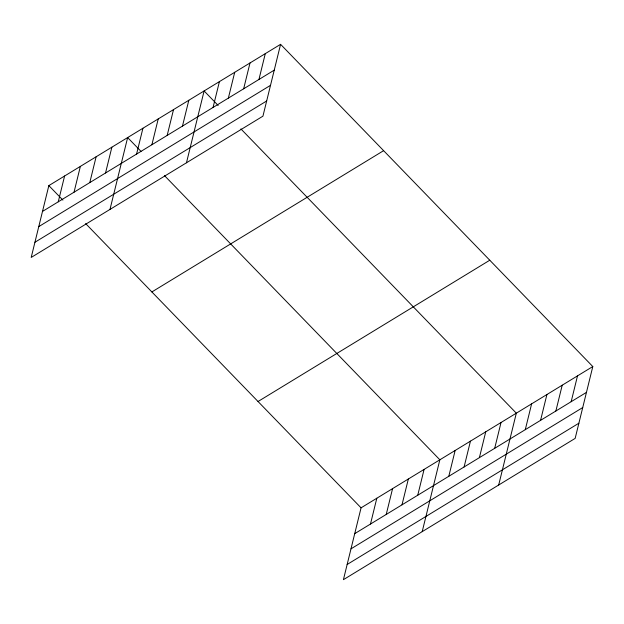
<?xml version="1.0" encoding="UTF-8"?>
<svg xmlns="http://www.w3.org/2000/svg" width="624" height="624" viewBox="0 0 624 624"><rect width="100%" height="100%" fill="white"/><g stroke="black" fill="none" stroke-linecap="round" stroke-linejoin="round"><path stroke-width="0.94" d="M280.582 44.327L48.844 185.609L31.2 257.447L262.938 116.165L280.582 44.327L592.8 366.553L575.156 438.391L343.418 579.673L361.062 507.835L592.8 366.553M58.258 201.817L64.6 176.007M74.022 192.215L80.363 166.397M89.778 182.606L96.119 156.788M105.534 172.996L111.875 147.186M109.988 209.407L127.639 137.576L141.016 151.382M136.586 154.066L142.927 128.248M151.882 144.745L158.223 118.927M167.177 135.416L173.519 109.606M182.473 126.095L188.815 100.277M186.467 162.786L204.11 90.956L218.158 105.456M213.065 107.445L219.406 81.627M228.361 98.124L234.702 72.306M243.656 88.795L249.998 62.977M258.944 79.474L265.286 53.656M370.477 524.043L376.818 498.225M386.233 514.441L392.574 488.623M401.996 504.832L408.338 479.014M417.752 495.222L424.094 469.404M422.206 531.632L439.85 459.802L164.432 175.555M448.804 476.291L455.146 450.473M464.1 466.97L470.441 441.152M479.396 457.642L485.737 431.824M494.692 448.321L501.033 422.503M498.685 485.012L516.329 413.174L240.903 128.926M525.283 429.671L531.625 403.853M540.571 420.342L546.913 394.532M555.867 411.021L562.208 385.203M571.163 401.7L577.504 375.882M42.502 211.427L274.24 70.145M38.774 226.613L270.512 85.332M34.928 242.26L266.666 100.979M151.874 291.946L383.612 150.665M258.032 401.505L489.77 260.224M354.721 533.653L586.459 392.371M350.992 548.839L582.73 407.558M347.147 564.486L578.885 423.205M48.844 185.609L62.891 200.109M85.644 223.587L361.062 507.835"/></g></svg>
